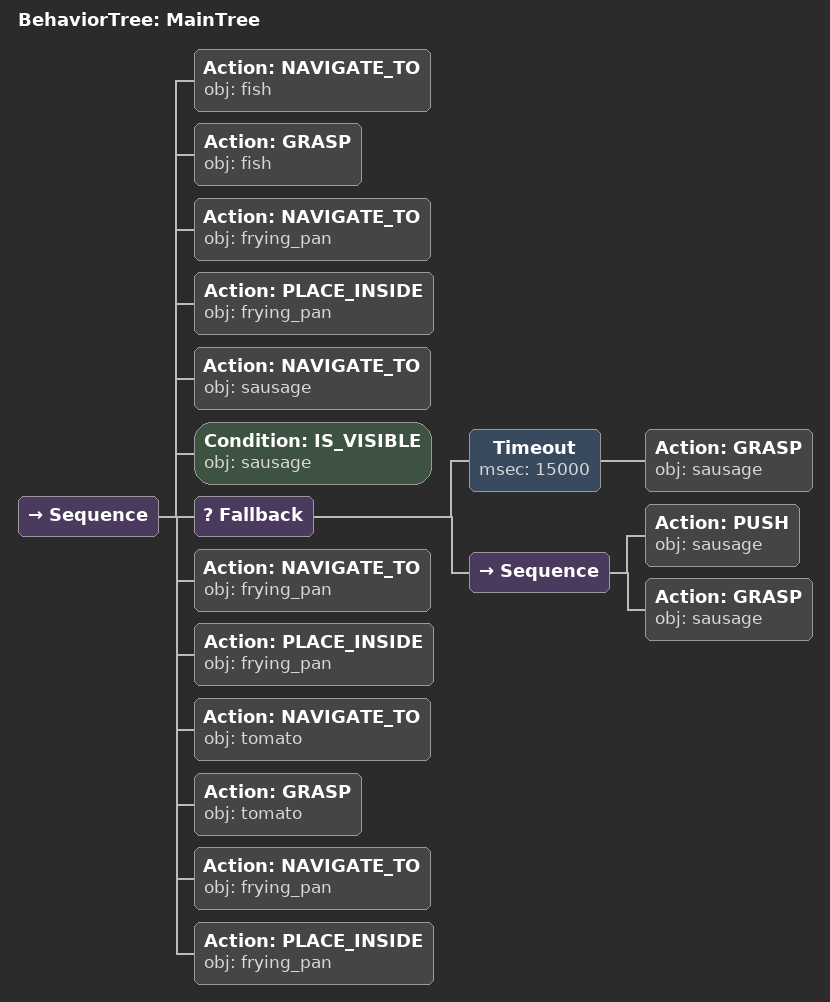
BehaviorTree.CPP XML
<root main_tree_to_execute="MainTree">
  <BehaviorTree ID="MainTree">
    <Sequence>
      <!-- Navigate to fish -->
      <Action ID="NAVIGATE_TO" obj="fish" />
      <!-- Grasp fish -->
      <Action ID="GRASP" obj="fish" />
      <!-- Navigate to frying_pan -->
      <Action ID="NAVIGATE_TO" obj="frying_pan" />
      <!-- Place inside frying_pan -->
      <Action ID="PLACE_INSIDE" obj="frying_pan" />
      <!-- Navigate to sausage -->
      <Action ID="NAVIGATE_TO" obj="sausage" />
      <!-- Check sausage is visible before GRASP -->
      <Condition ID="IS_VISIBLE" obj="sausage" />
      <!-- Fallback: if GRASP sausage fails, try alternative to reposition -->
      <Fallback>
        <!-- Timeout: GRASP sausage within 15s -->
        <Timeout msec="15000">
          <!-- Grasp sausage -->
          <Action ID="GRASP" obj="sausage" />
        </Timeout>
        <Sequence>
          <!-- Push sausage forward toward front edge of table -->
          <Action ID="PUSH" obj="sausage" />
          <!-- Grasp sausage -->
          <Action ID="GRASP" obj="sausage" />
        </Sequence>
      </Fallback>
      <!-- Navigate to frying_pan -->
      <Action ID="NAVIGATE_TO" obj="frying_pan" />
      <!-- Place inside frying_pan -->
      <Action ID="PLACE_INSIDE" obj="frying_pan" />
      <!-- Navigate to tomato -->
      <Action ID="NAVIGATE_TO" obj="tomato" />
      <!-- Grasp tomato -->
      <Action ID="GRASP" obj="tomato" />
      <!-- Navigate to frying_pan -->
      <Action ID="NAVIGATE_TO" obj="frying_pan" />
      <!-- Place inside frying_pan -->
      <Action ID="PLACE_INSIDE" obj="frying_pan" />
    </Sequence>
  </BehaviorTree>
</root>
